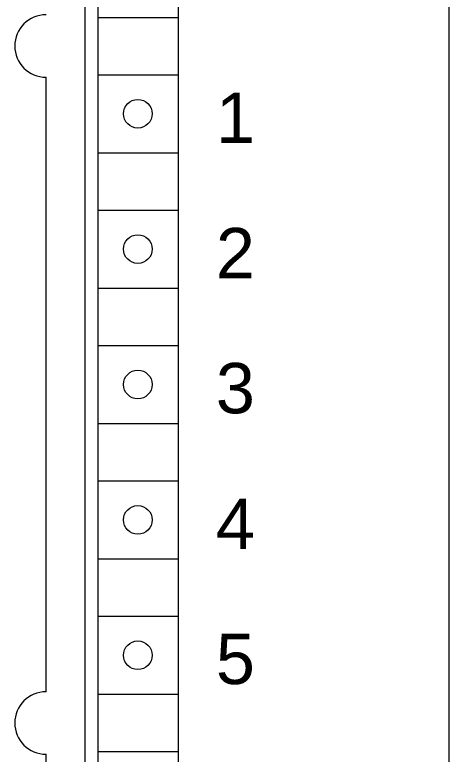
# Model space of a CAD drawing. Header units: millimetres. Extents: x -5035 to 14510, y -7775 to 12.
# Drawn here: x 641.28 to 654.39, y -2277.32 to -2255.02 of the extents above; entities that cross this region are included whole.
import ezdxf

# ---------------------------------------------------------------- set-up
doc = ezdxf.new("R2010")
doc.units = ezdxf.units.MM
doc.layers.add('eProC - L2', color=41, linetype='Continuous', lineweight=20)
doc.styles.get("Standard").update_dxf_attribs({"font": 'arial.ttf'})

msp = doc.modelspace()

# ---------------------------------------------------------------- linework, layer by layer
at = {"layer": 'eProC - L2', "linetype": 'Continuous'}
for p, q in [((654.393, -2292.79), (654.393, -2194.632)), ((643.4, -2290.591), (643.4, -2196.517)), ((643.777, -2199.108), (643.792, -2288.314)), ((646.211, -2248.109), (646.211, -2288.314)), ((643.792, -2255.097), (646.211, -2255.097)), ((642.222, -2275.436), (642.222, -2256.904)), ((643.792, -2256.825), (646.211, -2256.825)), ((643.792, -2259.181), (646.211, -2259.181)), ((643.792, -2260.908), (646.211, -2260.908)), ((643.792, -2263.264), (646.211, -2263.264)), ((643.792, -2264.992), (646.211, -2264.992)), ((643.792, -2267.348), (646.211, -2267.348)), ((643.792, -2269.075), (646.211, -2269.075)), ((643.792, -2271.431), (646.211, -2271.431)), ((643.792, -2273.159), (646.211, -2273.159)), ((643.792, -2275.514), (646.211, -2275.514)), ((642.222, -2284.545), (642.222, -2277.32)), ((643.792, -2277.242), (646.211, -2277.242))]:
    msp.add_line(p, q, dxfattribs=at)
for centre in [(644.994, -2258.003), (644.994, -2262.086), (644.994, -2266.17), (644.994, -2270.253), (644.994, -2274.336)]:
    msp.add_circle(centre, 0.432, dxfattribs=at)
for centre in [(642.222, -2255.961), (642.222, -2276.378)]:
    msp.add_arc(centre, 0.942, 90, 270, dxfattribs=at)

# ---------------------------------------------------------------- texts
at = {"layer": 'eProC - L2', "char_height": 1.519, "attachment_point": 5}
for s, insert in [('1', (647.939, -2258.123)), ('2', (647.939, -2262.207)), ('3', (647.939, -2266.29)), ('4', (647.939, -2270.373)), ('5', (647.939, -2274.457))]:
    msp.add_mtext_dynamic_manual_height_columns(s, width=6.72212, gutter_width=9.496, heights=[0], dxfattribs=dict(at, insert=insert))

doc.saveas('drawing.dxf')
